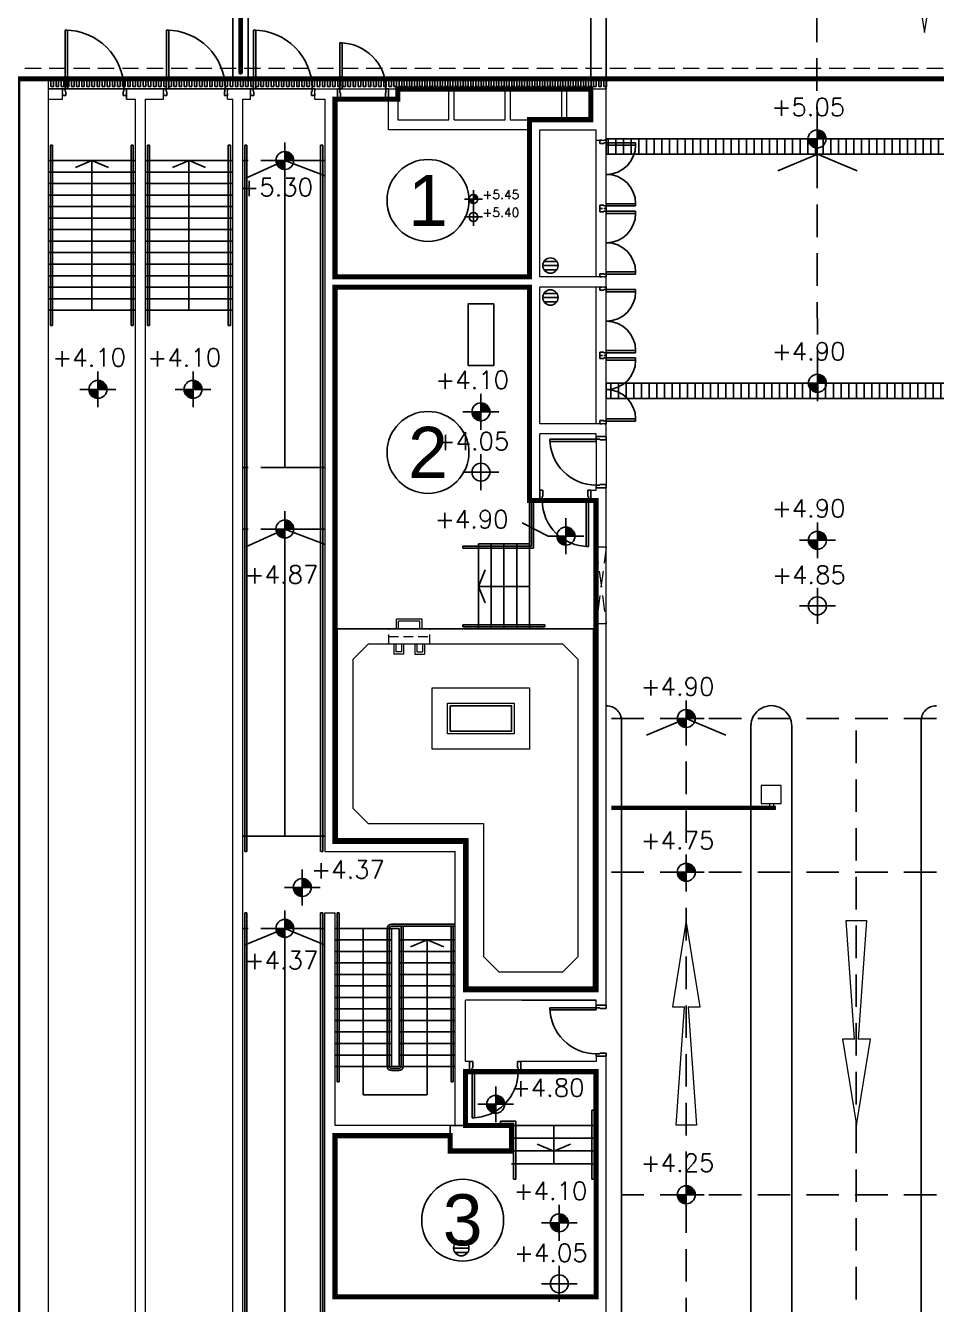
# Model space of a CAD drawing. Header units: millimetres. Extents: x 0 to 570263, y 0 to 232306.
# Drawn here: x 158318 to 176114, y 187851 to 212838 of the extents above; entities that cross this region are included whole.
import ezdxf

# ---------------------------------------------------------------- set-up
doc = ezdxf.new("R2010")
doc.units = ezdxf.units.MM
doc.header["$LTSCALE"] = 100
for name, pattern in [('CENTER', [2, 1.25, -0.25, 0.25, -0.25]), ('Hidden', [9.525, 6.35, -3.175]), ('HIDDEN2', [4.7625, 3.175, -1.5875])]:
    doc.linetypes.add(name, pattern=pattern)
for name, color, linetype, lineweight in [('000-LAYOUT PROPOSAL W8', 1, 'Continuous', 35), ('A-WALL', 7, 'Continuous', 9), ('A829_ROAD', 1, 'Continuous', 0), ('I-FURN-PNLS', 2, 'Continuous', 9)]:
    doc.layers.add(name, color=color, linetype=linetype, lineweight=lineweight)
for name, color, linetype in [('A-COLS', 3, 'Continuous'), ('DLN08250', 5, 'Continuous'), ('DLN08254', 3, 'Continuous'), ('DLN240__', 1, 'Continuous'), ('DLN270__', 3, 'Continuous'), ('DLN410__', 6, 'Continuous'), ('DLN810__', 1, 'Continuous'), ('DLN980__', 1, 'Continuous'), ('FITDOOR', 7, 'Continuous'), ('LAYOUT', 1, 'Continuous'), ('LEVEL', 1, 'Continuous')]:
    doc.layers.add(name, color=color, linetype=linetype)
doc.styles.add('romans', font='romans.shx')
doc.styles.get("Standard").update_dxf_attribs({"font": 'swiss.ttf'})

# ---------------------------------------------------------------- blocks, each defined once
blk = doc.blocks.new('*X45')
at = {"color": 0}
for p, q in [((45956, 42700), (46156, 42700)), ((45956, 42694), (46156, 42694)), ((45957, 42688), (46156, 42688)), ((45957, 42681), (46156, 42681)), ((45958, 42675), (46156, 42675)), ((45959, 42669), (46156, 42669)), ((45960, 42662), (46156, 42662)), ((45962, 42656), (46156, 42656)), ((45964, 42650), (46156, 42650)), ((45965, 42644), (46156, 42644)), ((45968, 42638), (46156, 42638)), ((45970, 42631), (46156, 42631)), ((45973, 42625), (46156, 42625)), ((45975, 42619), (46156, 42619)), ((45978, 42612), (46156, 42612)), ((45982, 42606), (46156, 42606)), ((45986, 42600), (46156, 42600)), ((45990, 42594), (46156, 42594)), ((45994, 42588), (46156, 42588)), ((45999, 42581), (46156, 42581)), ((46004, 42575), (46156, 42575)), ((46009, 42569), (46156, 42569)), ((46015, 42562), (46156, 42562)), ((46022, 42556), (46156, 42556)), ((46029, 42550), (46156, 42550)), ((46037, 42544), (46156, 42544)), ((46047, 42538), (46156, 42538)), ((46057, 42531), (46156, 42531)), ((46069, 42525), (46156, 42525)), ((46083, 42519), (46156, 42519)), ((46102, 42512), (46156, 42512)), ((46133, 42506), (46156, 42506))]:
    blk.add_line(p, q, dxfattribs=at)
blk = doc.blocks.new('*X44')
at = {"color": 0}
for p, q in [((46156, 42900), (46200, 42900)), ((46156, 42894), (46222, 42894)), ((46156, 42888), (46238, 42888)), ((46156, 42881), (46250, 42881)), ((46156, 42875), (46261, 42875)), ((46156, 42869), (46271, 42869)), ((46156, 42862), (46279, 42862)), ((46156, 42856), (46287, 42856)), ((46156, 42850), (46294, 42850)), ((46156, 42844), (46300, 42844)), ((46156, 42838), (46306, 42838)), ((46156, 42831), (46311, 42831)), ((46156, 42825), (46316, 42825)), ((46156, 42819), (46320, 42819)), ((46156, 42812), (46324, 42812)), ((46156, 42806), (46328, 42806)), ((46156, 42800), (46332, 42800)), ((46156, 42794), (46335, 42794)), ((46156, 42788), (46338, 42788)), ((46156, 42781), (46341, 42781)), ((46156, 42775), (46343, 42775)), ((46156, 42769), (46345, 42769)), ((46156, 42762), (46347, 42762)), ((46156, 42756), (46349, 42756)), ((46156, 42750), (46351, 42750)), ((46156, 42744), (46352, 42744)), ((46156, 42738), (46353, 42738)), ((46156, 42731), (46354, 42731)), ((46156, 42725), (46355, 42725)), ((46156, 42719), (46355, 42719)), ((46156, 42712), (46356, 42712)), ((46156, 42706), (46356, 42706))]:
    blk.add_line(p, q, dxfattribs=at)
blk = doc.blocks.new('ELFIN')
at = {"layer": 'LEVEL'}
for p, q in [((0, 0.5), (0, 0)), ((0, 0), (-0.5, 0)), ((0, 0), (0, -0.5)), ((0.5, 0), (0, 0))]:
    blk.add_line(p, q, dxfattribs=at)
for start, end in [(90, 180), (180, 270), (0, 90), (270, 0)]:
    blk.add_arc((0, 0), 0.25, start, end, dxfattribs=at)
at = {"layer": 'LEVEL', "xscale": 0.00125, "yscale": 0.00125, "zscale": 0.00125}
for name in ['*X44', '*X45']:
    blk.add_blockref(name, (-57.695, -53.381), dxfattribs=at)
at = {"layer": 'LEVEL', "style": 'romans'}
blk.add_attdef('ELFIN', (0.254, 0.347), '', height=0.5, dxfattribs=at)
blk = doc.blocks.new('ELEX')
at = {"layer": 'LEVEL'}
for p, q in [((0, 0.5), (0, -0.5)), ((0.5, 0), (-0.5, 0))]:
    blk.add_line(p, q, dxfattribs=at)
blk.add_circle((0, 0), 0.25, dxfattribs=at)
at = {"layer": 'LEVEL', "style": 'romans'}
blk.add_attdef('ELEX', (0.257, 0.354), '', height=0.5, dxfattribs=at)
blk = doc.blocks.new('A$C4FED4B1D')
at = {"layer": 'A-WALL'}
h = blk.add_hatch(dxfattribs=at)
h.set_pattern_fill('EARTH', color=0, scale=150, angle=3.6498)
h.set_pattern_definition([(45, (-1165443161, -63663298.1), (-8e-10, 1347.03841816), [952.5, -952.5]), (45, (-1165443413.6, -63663045.6), (-8e-10, 1347.03841816), [952.5, -952.5]), (45, (-1165443666.1, -63662793), (-8e-10, 1347.03841816), [952.5, -952.5]), (135, (-1165443666.1, -63662624.6), (-1347.03841816, -8e-10), [952.5, -952.5]), (135, (-1165443413.6, -63662372.1), (-1347.03841816, -8e-10), [952.5, -952.5]), (135, (-1165443161, -63662119.5), (-1347.03841816, -8e-10), [952.5, -952.5])])
edge = h.paths.add_edge_path()
edge.add_line((28050, -4400), (28050, 100))
edge.add_line((28050, 100), (12072, 100))
edge.add_arc((-16454671, -58500900), 60774342, 74.26360899, 74.27925886, ccw=False)
at = {"layer": 'DLN810__'}
h = blk.add_hatch(dxfattribs=at)
h.set_pattern_fill('_USER', color=0, scale=150, angle=48.6498, pattern_type=0)
h.set_pattern_definition([(90, (-17797.95, -0.4), (-150, 1e-14), [])])
h.paths.add_polyline_path([(50650, -776), (39550, -776), (39550, -476), (50650, -476)])
h = blk.add_hatch(dxfattribs=at)
h.set_pattern_fill('_USER', color=0, scale=150, angle=48.6498, pattern_type=0)
h.set_pattern_definition([(90, (50950, -5550.4), (-150, 1e-14), [])])
h.paths.add_polyline_path([(50650, -5550), (39550, -5550), (39550, -5250), (50650, -5250)])
at = {"color": 0}
for p, q in [((34250, -3370), (38050, -3370)), ((38411, -8236), (37904, -7977)), ((34300, -10050), (39300, -10050))]:
    blk.add_line(p, q, dxfattribs=at)
at = {"layer": '000-LAYOUT PROPOSAL W8', "color": 0}
for p, q in [((32382, 3170), (32382, 800)), ((32422, 3130), (32422, 800)), ((32422, 800), (32382, 800))]:
    blk.add_line(p, q, dxfattribs=at)
at = {"layer": 'A-COLS', "color": 0, "lineweight": 18}
for p, q in [((28650, 700), (-850, 700)), ((28650, -74250), (28650, 700))]:
    blk.add_line(p, q, dxfattribs=at)
at = {"layer": 'A-COLS', "color": 0}
for points in [[(36850, -4900), (36850, -3700), (37350, -3700), (37350, -4900)], [(36500, -11550), (37700, -11550), (37700, -12050), (36500, -12050)], [(36500, -19750), (37700, -19750), (37700, -20250), (36500, -20250)]]:
    blk.add_lwpolyline(points, close=True, dxfattribs=at)
at = {"layer": 'A-WALL', "color": 0, "lineweight": 18}
for p, q in [((28925, 300, 0), (28925, 500, 0)), ((28925, 300, 0), (28925, 500, 0)), ((30175, 300, 0), (30175, 500, 0)), ((30900, 300, 0), (30900, 500, 0)), ((30900, 300, 0), (30900, 500, 0)), ((32150, 300, 0), (32150, 500, 0)), ((32600, 300, 0), (32600, 500, 0)), ((33854, 300, 0), (33854, 500, 0)), ((39550, -3370), (39550, -3170)), ((39550, -6040), (38250, -6040)), ((39350, -6240), (38250, -6240)), ((39550, -6290), (39550, -6040)), ((35950, -9860), (35450, -9860)), ((35910, -9900), (35490, -9900)), ((35590, -10540), (35400, -10540)), ((35550, -10500), (35440, -10500)), ((35810, -10540), (36000, -10540)), ((35850, -10500), (35960, -10500))]:
    blk.add_line(p, q, dxfattribs=at)
at = {"layer": 'A-WALL', "color": 0}
for p, q in [((30175, 500, 0), (30175, 300, 0)), ((33854, 500), (34295, 500)), ((34345, 500), (35245, 500)), ((35295, -300), (35295, 500)), ((35295, 500), (35475, 500)), ((35475, 500), (35475, -100)), ((36475, -100), (36475, 500)), ((36475, -100), (36475, 500)), ((36575, -100), (36575, 500)), ((37575, -100), (37575, 500)), ((37575, -100), (37575, 500)), ((38675, 500), (38675, -100)), ((38775, 500), (38775, -100)), ((39250, -100), (39250, 500)), ((39550, -500), (39550, 500)), ((28650, 300), (28925, 300)), ((30175, 300), (30350, 300)), ((30350, -62300), (30350, 300)), ((30550, -50950), (30550, 300)), ((30550, 300), (30900, 300)), ((32150, 300), (32250, 300)), ((32250, -49725), (32250, 300)), ((32450, -26200), (32450, 300)), ((32450, 300), (32600, 300)), ((33854, 300), (34050, 300)), ((34050, 300), (34050, -14398)), ((34250, 300), (34295, 300)), ((34250, 300), (34250, -3170)), ((35233, 300), (34358, 300)), ((35475, -100), (36475, -100)), ((38050, -300), (35295, -300)), ((38050, -3170), (38050, -300)), ((38250, -300), (39350, -300)), ((38250, -3170), (38250, -300)), ((39350, -500), (39350, -300)), ((39350, -3170), (39350, -500)), ((39350, -500, 0), (39550, -500, 0)), ((39550, -3170), (39550, -500)), ((38050, -3170), (34250, -3170)), ((39550, -3170), (38250, -3170)), ((34250, -14200), (34250, -3370)), ((38050, -7540), (38050, -3370)), ((39550, -3370), (38250, -3370)), ((38250, -6040), (38250, -3370)), ((39350, -6040), (39350, -3370)), ((39550, -6040), (39550, -3370)), ((38250, -7540), (38250, -6240)), ((39350, -6290), (39350, -6240)), ((39350, -6290), (39350, -7290)), ((39550, -6290), (39550, -7290)), ((39350, -7340), (39350, -7240)), ((39550, -17400), (39550, -7240)), ((39249, -7340), (39350, -7340)), ((38050, -7540), (38250, -7540)), ((39250, -7540), (39350, -7540)), ((39350, -17100), (39350, -7540)), ((39550, -8450), (39350, -8450)), ((35450, -10050), (35450, -9860)), ((35490, -10050), (35490, -9900)), ((35910, -10050), (35910, -9900)), ((35950, -10050), (35950, -9860)), ((39550, -9950), (39350, -9950)), ((34300, -14149), (34300, -10050)), ((39300, -17050), (39300, -10050)), ((35400, -10350), (35400, -10540)), ((35440, -10350), (35440, -10500)), ((35550, -10350), (35550, -10500)), ((35590, -10350), (35590, -10540)), ((35810, -10350), (35810, -10540)), ((35850, -10350), (35850, -10500)), ((35960, -10350), (35960, -10500)), ((36000, -10350), (36000, -10540)), ((34250, -14200), (36800, -14200)), ((36849, -14149), (34300, -14149)), ((36800, -17100), (36800, -14200)), ((36848, -17050), (36849, -14149)), ((34050, -14398), (34050, -14398)), ((34050, -14398), (36600, -14398)), ((36600, -19750), (36600, -14398)), ((34050, -25800), (34050, -15600)), ((34050, -15600), (34250, -15600)), ((34250, -19750), (34250, -15600)), ((36800, -17050), (36800, -17050)), ((39350, -17100), (36800, -17100)), ((39300, -17050), (36848, -17050)), ((39350, -17300), (36800, -17300)), ((36800, -18500), (36800, -17300)), ((37900, -17300), (39350, -17300)), ((39350, -17400), (39350, -17300)), ((39350, -18350), (39350, -18500)), ((39550, -24100), (39550, -18400)), ((36878, -18500), (36800, -18500)), ((36878, -18700), (36800, -18700)), ((36800, -19750), (36800, -18700)), ((39350, -18500), (37878, -18500)), ((39350, -18700), (37878, -18700)), ((39350, -18700), (39350, -23100)), ((36500, -19750), (34250, -19750)), ((36500, -19950), (34250, -19950)), ((34250, -23100), (34250, -19950)), ((39350, -23100), (34250, -23100))]:
    blk.add_line(p, q, dxfattribs=at)
at = {"layer": 'A-WALL', "color": 0, "lineweight": 25}
for p, q in [((34295, 500), (34295, 300)), ((35295, 500), (35295, 300)), ((39350, -6290, 0), (39550, -6290, 0)), ((38250, -7540, 0), (38250, -7340, 0)), ((39250, -7540, 0), (39250, -7340, 0)), ((39350, -7290, 0), (39550, -7290, 0)), ((39350, -17400, 0), (39550, -17400, 0)), ((39350, -18400, 0), (39550, -18400, 0)), ((36878, -18700, 0), (36878, -18500, 0)), ((37878, -18700, 0), (37878, -18500, 0))]:
    blk.add_line(p, q, dxfattribs=at)
at = {"layer": 'A-WALL', "color": 0, "linetype": 'HIDDEN2'}
for p, q in [((39550, -8450), (39350, -9950)), ((39350, -8450), (39550, -9950))]:
    blk.add_line(p, q, dxfattribs=at)
at = {"layer": 'A-WALL', "color": 0, "linetype": 'Hidden', "lineweight": 18, "ltscale": 0.3}
for p, q in [((35300, -10350), (35300, -10050)), ((35300, -10200), (36100, -10200)), ((36100, -10350), (36100, -10050))]:
    blk.add_line(p, q, dxfattribs=at)
at = {"layer": 'A-WALL', "color": 0}
for points in [[(28650, 500), (28925, 500)], [(30175, 500), (30900, 500)], [(32150, 500), (32600, 500)], [(36475, 500), (36575, 500)], [(37575, 500), (37675, 500)], [(37675, 500), (37675, -100), (38675, -100)], [(38675, 500), (38775, 500)], [(39250, 500), (39550, 500)], [(36575, -100), (37575, -100)], [(38775, -100), (39250, -100)]]:
    blk.add_lwpolyline(points, dxfattribs=at)
at = {"layer": 'A-WALL', "color": 0, "elevation": 0}
blk.add_lwpolyline([(38700, -10350), (34900, -10350), (34600, -10650), (34600, -13550), (34900, -13850), (37150, -13850), (37150, -16450), (37450, -16750), (38700, -16750), (39000, -16450), (39000, -10650)], close=True, dxfattribs=at)
at = {"layer": 'A-WALL', "color": 0}
for points in [[(36150, -11200), (38050, -11200), (38050, -12400), (36150, -12400)], [(36450, -11500), (37750, -11500), (37750, -12100), (36450, -12100)]]:
    blk.add_lwpolyline(points, close=True, dxfattribs=at)
at = {"layer": 'A829_ROAD', "color": 0}
for p, q in [((45494, 3292, 0), (45765, 1606, 0)), ((45765, 1606, 0), (46036, 3292, 0)), ((41112, -15748), (40841, -17435)), ((41384, -17435), (41112, -15748)), ((44239, -15748), (44636, -15748)), ((44401, -18062), (44239, -15748)), ((44636, -15748), (44474, -18062)), ((40841, -17435), (41076, -17435)), ((40914, -19748), (41076, -17435)), ((41149, -17435), (41311, -19748)), ((41149, -17435), (41384, -17435)), ((44166, -18062), (44437, -19748)), ((44401, -18062), (44166, -18062)), ((44437, -19748), (44709, -18062)), ((44709, -18062), (44474, -18062)), ((41311, -19748), (40914, -19748))]:
    blk.add_line(p, q, dxfattribs=at)
at = {"layer": 'DLN240__', "color": 0}
for p, q in [((32252, 700), (32252, 3300)), ((32552, 700), (32552, 3000)), ((28690, -4123), (28690, -598)), ((28730, -598), (28690, -598)), ((28730, -4123), (28730, -598)), ((30268, -4123), (30268, -598)), ((30308, -598), (30268, -598)), ((30308, -4123), (30308, -598)), ((30588, -4123), (30588, -598)), ((30628, -598), (30588, -598)), ((30628, -4123), (30628, -598)), ((32165, -4123), (32165, -598)), ((32205, -598), (32165, -598)), ((32205, -4123), (32205, -598)), ((32485, -14400), (32485, -600)), ((32525, -14400), (32525, -600)), ((33969, -14400), (33969, -600)), ((34009, -14400), (34009, -600)), ((30348, -898), (28650, -898)), ((29499, -3823), (29499, -898)), ((32245, -898), (30548, -898)), ((31396, -3824), (31396, -899)), ((30348, -1123), (28650, -1123)), ((32245, -1123), (30548, -1123)), ((30348, -1348), (28650, -1348)), ((32245, -1348), (30548, -1348)), ((30348, -1573), (28650, -1573)), ((32245, -1573), (30548, -1573)), ((30348, -1798), (28650, -1798)), ((32245, -1798), (30548, -1798)), ((30348, -2023), (28650, -2023)), ((30348, -2248), (28650, -2248)), ((32245, -2023), (30548, -2023)), ((32245, -2248), (30548, -2248)), ((30348, -2473), (28650, -2473)), ((32245, -2473), (30548, -2473)), ((30348, -2698), (28650, -2698)), ((32245, -2698), (30548, -2698)), ((30348, -2923), (28650, -2923)), ((32245, -2923), (30548, -2923)), ((30348, -3148), (28650, -3148)), ((32245, -3148), (30548, -3148)), ((30348, -3373), (28650, -3373)), ((32245, -3373), (30548, -3373)), ((30348, -3598), (28650, -3598)), ((32245, -3598), (30548, -3598)), ((30348, -3823), (28650, -3823)), ((32245, -3823), (30548, -3823)), ((28730, -4123), (28690, -4123)), ((30308, -4123), (30268, -4123)), ((30628, -4123), (30588, -4123)), ((32205, -4123), (32165, -4123)), ((38050, -7540), (38050, -10050)), ((38090, -7540), (38090, -8430)), ((38130, -7540), (38130, -8470)), ((36750, -8430), (38090, -8430)), ((36750, -8430), (36750, -8470)), ((36750, -8470), (38130, -8470)), ((37050, -8390), (38050, -8390)), ((37050, -8390), (37050, -10050)), ((37300, -8390), (37300, -10050)), ((37550, -8390), (37550, -10050)), ((37800, -8390), (37800, -10050)), ((37050, -9220), (38050, -9220)), ((36750, -9970), (36750, -10010)), ((36750, -9970), (38350, -9970)), ((38350, -9970), (38350, -10010)), ((36750, -10010), (38350, -10010)), ((32525, -14398), (32485, -14398)), ((34010, -14398), (33970, -14398)), ((32485, -24700), (32485, -15600)), ((32525, -24700), (32525, -15600)), ((33969, -24700), (33969, -15600)), ((34009, -24700), (34009, -15600)), ((34290, -18900), (34290, -15600)), ((34290, -15600), (34330, -15600)), ((34330, -18900), (34330, -15600)), ((34250, -15900), (35350, -15900)), ((34800, -19150), (34800, -15900)), ((35270, -18600), (35270, -15900)), ((35310, -18600), (35310, -15900)), ((35350, -15820), (36600, -15820)), ((35350, -15860), (36600, -15860)), ((35350, -18600), (35350, -15900)), ((35350, -15900), (35500, -15900)), ((35500, -18600), (35500, -15900)), ((35540, -18600), (35540, -15860)), ((35580, -18600), (35580, -15860)), ((36520, -18900), (36520, -15860)), ((36560, -18900), (36560, -15860)), ((34250, -16125), (35350, -16125)), ((35500, -16125), (36600, -16125)), ((36050, -19150), (36050, -16125)), ((34250, -16350), (35350, -16350)), ((35500, -16350), (36600, -16350)), ((34250, -16575), (35350, -16575)), ((35500, -16575), (36600, -16575)), ((34250, -16800), (35350, -16800)), ((35500, -16800), (36600, -16800)), ((34250, -17025), (35350, -17025)), ((35500, -17025), (36600, -17025)), ((34250, -17250), (35350, -17250)), ((34250, -17475), (35350, -17475)), ((35500, -17250), (36600, -17250)), ((35500, -17475), (36600, -17475)), ((34250, -17700), (35350, -17700)), ((35500, -17700), (36600, -17700)), ((34250, -17925), (35350, -17925)), ((35134, -17925, 0), (35350, -17925, 0)), ((35500, -17925), (36600, -17925)), ((34250, -18150), (35350, -18150)), ((34908, -18150, 0), (35350, -18150, 0)), ((35500, -18150), (36600, -18150)), ((34250, -18375, 0), (35350, -18375, 0)), ((34250, -18375), (35350, -18375)), ((35500, -18375), (36600, -18375)), ((34250, -18600), (35350, -18600)), ((35350, -18600), (35500, -18600)), ((35350, -18640), (35500, -18640)), ((35350, -18680), (35500, -18680)), ((35500, -18600), (36600, -18600)), ((34290, -18900), (34330, -18900)), ((36520, -18900), (36560, -18900)), ((34800, -19150), (36050, -19150)), ((39270, -19450), (39270, -20800)), ((39270, -19450), (39310, -19450)), ((39310, -19450), (39310, -20800)), ((37480, -19670), (37480, -19710)), ((37700, -19750), (39350, -19750)), ((38525, -19750), (38525, -20500)), ((37700, -20000), (39350, -20000)), ((37700, -20250), (39350, -20250)), ((37700, -20500), (39350, -20500)), ((37780, -20800), (37740, -20800)), ((39270, -20800), (39310, -20800))]:
    blk.add_line(p, q, dxfattribs=at)
at = {"layer": 'DLN240__', "color": 0, "elevation": 0}
for points in [[(29822, -1033), (29499, -898), (29176, -1033)], [(31720, -1033), (31398, -899), (31075, -1033)], [(34059, -1199), (33270, -898), (32505, -1243)], [(42900, -1099), (43674, -776), (44450, -1099)], [(34059, -8399), (33270, -8098), (32505, -8443)], [(37184, -8898), (37050, -9220), (37184, -9543)], [(34045, -16223), (33270, -15900), (32495, -16223)], [(38202, -20116), (38525, -20251), (38848, -20116)]]:
    blk.add_lwpolyline(points, dxfattribs=at)
at = {"layer": 'DLN240__', "color": 0}
for points in [[(40337, -12123), (41112, -11800), (41887, -12123)], [(35727, -16259), (36050, -16125), (36373, -16259)], [(37480, -19670), (37780, -19670), (37780, -20800)], [(37480, -19710), (37740, -19710), (37740, -20800)]]:
    blk.add_lwpolyline(points, dxfattribs=at)
for centre, radius, start, end in [((35350, -15900), 80, 90, 180), ((35350, -15900), 40, 90, 180), ((35350, -18600), 80, 180, 270), ((35350, -18600), 40, 180, 270), ((35500, -18600), 40, 270, 0), ((35500, -18600), 80, 270, 0)]:
    blk.add_arc(centre, radius, start, end, dxfattribs=at)
at = {"layer": 'DLN270__', "color": 0, "linetype": 'HIDDEN2', "lineweight": 18}
blk.add_line((63750, 900), (-850, 900), dxfattribs=at)
at = {"layer": 'DLN410__', "color": 0}
for points in [[(28700, 700), (28750, 700), (28750, 550), (28700, 550)], [(28800, 700), (28850, 700), (28850, 550), (28800, 550)], [(28900, 700), (28950, 700), (28950, 550), (28900, 550)], [(29000, 700), (29050, 700), (29050, 550), (29000, 550)], [(29100, 700), (29150, 700), (29150, 550), (29100, 550)], [(29200, 700), (29250, 700), (29250, 550), (29200, 550)], [(29300, 700), (29350, 700), (29350, 550), (29300, 550)], [(29400, 700), (29450, 700), (29450, 550), (29400, 550)], [(29500, 700), (29550, 700), (29550, 550), (29500, 550)], [(29600, 700), (29650, 700), (29650, 550), (29600, 550)], [(29700, 700), (29750, 700), (29750, 550), (29700, 550)], [(29800, 700), (29850, 700), (29850, 550), (29800, 550)], [(29900, 700), (29950, 700), (29950, 550), (29900, 550)], [(30000, 700), (30050, 700), (30050, 550), (30000, 550)], [(30100, 700), (30150, 700), (30150, 550), (30100, 550)], [(30200, 700), (30250, 700), (30250, 550), (30200, 550)], [(30300, 700), (30350, 700), (30350, 550), (30300, 550)], [(30400, 700), (30450, 700), (30450, 550), (30400, 550)]]:
    blk.add_lwpolyline(points, close=True, dxfattribs=at)
at = {"layer": 'DLN410__', "color": 0, "elevation": 0}
for points in [[(30502, 700), (30552, 700), (30552, 550), (30502, 550)], [(30602, 700), (30652, 700), (30652, 550), (30602, 550)], [(30702, 700), (30752, 700), (30752, 550), (30702, 550)], [(30802, 700), (30852, 700), (30852, 550), (30802, 550)], [(30902, 700), (30952, 700), (30952, 550), (30902, 550)], [(31002, 700), (31052, 700), (31052, 550), (31002, 550)], [(31102, 700), (31152, 700), (31152, 550), (31102, 550)], [(31202, 700), (31252, 700), (31252, 550), (31202, 550)], [(31302, 700), (31352, 700), (31352, 550), (31302, 550)], [(31402, 700), (31452, 700), (31452, 550), (31402, 550)], [(31502, 700), (31552, 700), (31552, 550), (31502, 550)], [(31602, 700), (31652, 700), (31652, 550), (31602, 550)], [(31702, 700), (31752, 700), (31752, 550), (31702, 550)], [(31802, 700), (31852, 700), (31852, 550), (31802, 550)], [(31902, 700), (31952, 700), (31952, 550), (31902, 550)], [(32002, 700), (32052, 700), (32052, 550), (32002, 550)], [(32102, 700), (32152, 700), (32152, 550), (32102, 550)], [(32202, 700), (32252, 700), (32252, 550), (32202, 550)], [(32302, 700), (32352, 700), (32352, 550), (32302, 550)], [(32402, 700), (32452, 700), (32452, 550), (32402, 550)], [(32502, 700), (32552, 700), (32552, 550), (32502, 550)], [(32602, 700), (32652, 700), (32652, 550), (32602, 550)], [(32702, 700), (32752, 700), (32752, 550), (32702, 550)], [(32802, 700), (32852, 700), (32852, 550), (32802, 550)], [(32902, 700), (32952, 700), (32952, 550), (32902, 550)], [(33002, 700), (33052, 700), (33052, 550), (33002, 550)], [(33102, 700), (33152, 700), (33152, 550), (33102, 550)], [(33202, 700), (33252, 700), (33252, 550), (33202, 550)], [(33302, 700), (33352, 700), (33352, 550), (33302, 550)], [(33402, 700), (33452, 700), (33452, 550), (33402, 550)], [(33502, 700), (33552, 700), (33552, 550), (33502, 550)], [(33602, 700), (33652, 700), (33652, 550), (33602, 550)], [(33702, 700), (33752, 700), (33752, 550), (33702, 550)], [(33802, 700), (33852, 700), (33852, 550), (33802, 550)], [(33902, 700), (33952, 700), (33952, 550), (33902, 550)], [(34002, 700), (34052, 700), (34052, 550), (34002, 550)], [(34102, 700), (34152, 700), (34152, 550), (34102, 550)], [(34202, 700), (34252, 700), (34252, 550), (34202, 550)], [(34302, 700), (34352, 700), (34352, 550), (34302, 550)], [(34402, 700), (34452, 700), (34452, 550), (34402, 550)], [(34502, 700), (34552, 700), (34552, 550), (34502, 550)], [(34602, 700), (34652, 700), (34652, 550), (34602, 550)], [(34702, 700), (34752, 700), (34752, 550), (34702, 550)], [(34802, 700), (34852, 700), (34852, 550), (34802, 550)], [(34902, 700), (34952, 700), (34952, 550), (34902, 550)], [(35002, 700), (35052, 700), (35052, 550), (35002, 550)], [(35102, 700), (35152, 700), (35152, 550), (35102, 550)], [(35202, 700), (35252, 700), (35252, 550), (35202, 550)], [(35302, 700), (35352, 700), (35352, 550), (35302, 550)], [(35402, 700), (35452, 700), (35452, 550), (35402, 550)], [(35502, 700), (35552, 700), (35552, 550), (35502, 550)], [(35602, 700), (35652, 700), (35652, 550), (35602, 550)], [(35702, 700), (35752, 700), (35752, 550), (35702, 550)], [(35802, 700), (35852, 700), (35852, 550), (35802, 550)], [(35902, 700), (35952, 700), (35952, 550), (35902, 550)], [(36002, 700), (36052, 700), (36052, 550), (36002, 550)], [(36102, 700), (36152, 700), (36152, 550), (36102, 550)], [(36202, 700), (36252, 700), (36252, 550), (36202, 550)], [(36302, 700), (36352, 700), (36352, 550), (36302, 550)], [(36402, 700), (36452, 700), (36452, 550), (36402, 550)], [(36502, 700), (36552, 700), (36552, 550), (36502, 550)], [(36602, 700), (36652, 700), (36652, 550), (36602, 550)], [(36702, 700), (36752, 700), (36752, 550), (36702, 550)], [(36802, 700), (36852, 700), (36852, 550), (36802, 550)], [(36902, 700), (36952, 700), (36952, 550), (36902, 550)], [(37002, 700), (37052, 700), (37052, 550), (37002, 550)], [(37102, 700), (37152, 700), (37152, 550), (37102, 550)], [(37202, 700), (37252, 700), (37252, 550), (37202, 550)], [(37302, 700), (37352, 700), (37352, 550), (37302, 550)], [(37402, 700), (37452, 700), (37452, 550), (37402, 550)], [(37502, 700), (37552, 700), (37552, 550), (37502, 550)], [(37602, 700), (37652, 700), (37652, 550), (37602, 550)], [(37702, 700), (37752, 700), (37752, 550), (37702, 550)], [(37802, 700), (37852, 700), (37852, 550), (37802, 550)], [(37902, 700), (37952, 700), (37952, 550), (37902, 550)], [(38002, 700), (38052, 700), (38052, 550), (38002, 550)], [(38102, 700), (38152, 700), (38152, 550), (38102, 550)], [(38202, 700), (38252, 700), (38252, 550), (38202, 550)], [(38302, 700), (38352, 700), (38352, 550), (38302, 550)], [(38402, 700), (38452, 700), (38452, 550), (38402, 550)], [(38502, 700), (38552, 700), (38552, 550), (38502, 550)], [(38602, 700), (38652, 700), (38652, 550), (38602, 550)], [(38702, 700), (38752, 700), (38752, 550), (38702, 550)], [(38802, 700), (38852, 700), (38852, 550), (38802, 550)], [(38902, 700), (38952, 700), (38952, 550), (38902, 550)], [(39002, 700), (39052, 700), (39052, 550), (39002, 550)], [(39102, 700), (39152, 700), (39152, 550), (39102, 550)], [(39202, 700), (39252, 700), (39252, 550), (39202, 550)], [(39302, 700), (39352, 700), (39352, 550), (39302, 550)], [(39402, 700), (39452, 700), (39452, 550), (39402, 550)], [(39502, 700), (39552, 700), (39552, 550), (39502, 550)]]:
    blk.add_lwpolyline(points, close=True, dxfattribs=at)
at = {"layer": 'DLN810__', "color": 0, "linetype": 'Hidden'}
for p, q in [((43675, -5250), (43653, 9226)), ((50650, -476), (39550, -476)), ((50650, -5250), (39550, -5250)), ((46000, -11800), (39550, -11800)), ((41113, -23755), (41113, -11800)), ((44429, -24102), (44429, -11800)), ((46000, -14805), (39550, -14805)), ((46000, -21105), (39850, -21105))]:
    blk.add_line(p, q, dxfattribs=at)
at = {"layer": 'DLN810__', "color": 0}
for p, q in [((39550, 500), (39550, 700)), ((28650, 500), (28651, 500)), ((38608, -2950, 0), (38308, -2950, 0)), ((38586, -2873, 0), (38331, -2873, 0)), ((38580, -3037, 0), (38335, -3037, 0)), ((38586, -3497, 0), (38331, -3497, 0)), ((38608, -3574, 0), (38308, -3574, 0)), ((38580, -3661, 0), (38335, -3661, 0)), ((39850, -27850), (39850, -11850)), ((42375, -11910), (42375, -27734)), ((43175, -11949), (43175, -27734)), ((45700, -28150), (45700, -11850)), ((42375, -24861), (42375, -12300)), ((36867, -22149), (36567, -22149)), ((36846, -22072), (36591, -22072)), ((36839, -22236), (36595, -22236))]:
    blk.add_line(p, q, dxfattribs=at)
at = {"layer": 'DLN810__', "color": 0, "linetype": 'CENTER', "ltscale": 10}
for p, q in [((32525, -598), (32485, -598)), ((34009, -598), (33969, -598)), ((34050, -898), (32445, -898)), ((34050, -6898), (32445, -6898)), ((34050, -8098), (32445, -8098)), ((32525, -15600), (32485, -15600)), ((34009, -15600), (33969, -15600)), ((34050, -15900), (32445, -15900))]:
    blk.add_line(p, q, dxfattribs=at)
at = {"layer": 'DLN810__', "color": 0, "ltscale": 10}
for p, q in [((33270, -6898), (33270, -893)), ((33270, -14098), (33270, -8100)), ((34050, -14098), (32445, -14098)), ((33270, -24400), (33270, -15900))]:
    blk.add_line(p, q, dxfattribs=at)
at = {"layer": 'DLN810__', "color": 0}
for points in [[(28650, 700), (39550, 700)], [(28650, 500), (33854, 500)]]:
    blk.add_lwpolyline(points, dxfattribs=at)
at = {"layer": 'DLN810__', "color": 0, "linetype": 'Hidden'}
blk.add_lwpolyline([(39550, 700), (47800, 700)], dxfattribs=at)
at = {"layer": 'DLN810__', "color": 0}
for points in [[(50650, -776), (39550, -776), (39550, -476), (50650, -476)], [(50650, -5550), (39550, -5550), (39550, -5250), (50650, -5250)]]:
    blk.add_lwpolyline(points, close=True, dxfattribs=at)
for centre in [(38458, -2950, 0), (38458, -3574, 0), (36717, -22149)]:
    blk.add_circle(centre, 150, dxfattribs=at)
for centre, radius, start, end in [((39550, -11850, 0), 300, 359.9969, 90), ((39550, -11850, 0), 300, 359.9969, 90), ((42775, -11949), 400, 359.9975, 180), ((46000, -11850), 300, 90, 180.0031), ((46000, -11850), 300, 90, 180.0031)]:
    blk.add_arc(centre, radius, start, end, dxfattribs=at)
at = {"layer": 'DLN980__', "color": 0}
for p, q in [((39250, 700), (39250, 9457)), ((39550, 700), (39550, 9244))]:
    blk.add_line(p, q, dxfattribs=at)
at = {"layer": 'FITDOOR', "color": 0}
for p, q in [((28975, 1650, 0), (29020, 1650, 0)), ((28975, 1650, 0), (28975, 500, 0)), ((29020, 500, 0), (29020, 1650, 0)), ((30955, 1650, 0), (31000, 1650, 0)), ((30955, 1650, 0), (30955, 500, 0)), ((31000, 500, 0), (31000, 1650, 0)), ((32655, 1650, 0), (32700, 1650, 0)), ((32655, 1650, 0), (32655, 500, 0)), ((32700, 500, 0), (32700, 1650, 0)), ((34345, 1400), (34390, 1400)), ((34345, 1400), (34345, 500)), ((34390, 500), (34390, 1400)), ((28925, 500), (28925, 462)), ((28975, 500), (28925, 500)), ((28975, 500), (28975, 450)), ((28975, 500, 0), (29020, 500, 0)), ((30125, 500), (30175, 500)), ((30125, 500), (30125, 450)), ((30175, 500), (30175, 462)), ((30900, 500), (30900, 462)), ((30950, 500), (30900, 500)), ((30950, 500), (30950, 450)), ((30955, 500, 0), (31000, 500, 0)), ((32100, 500, 0), (32150, 500, 0)), ((32100, 500, 0), (32100, 450, 0)), ((32150, 500, 0), (32150, 462, 0)), ((32600, 500), (32600, 462)), ((32650, 500), (32600, 500)), ((32650, 500), (32650, 450)), ((32655, 500, 0), (32700, 500, 0)), ((33804, 500, 0), (33854, 500, 0)), ((33804, 500, 0), (33804, 450, 0)), ((33854, 500, 0), (33854, 462, 0)), ((34345, 500), (34295, 500)), ((34295, 500), (34295, 462)), ((34345, 500), (34390, 500)), ((34345, 500), (34345, 425)), ((35245, 500), (35295, 500)), ((35245, 500), (35245, 425)), ((35295, 500), (35295, 462)), ((28937, 462), (28925, 462)), ((28937, 412), (28925, 412)), ((28925, 412), (28925, 375)), ((28988, 375), (28925, 375)), ((28988, 450), (28975, 450)), ((28988, 450), (28988, 375)), ((30113, 450), (30113, 375)), ((30113, 450), (30125, 450)), ((30113, 375), (30175, 375)), ((30163, 462), (30175, 462)), ((30163, 412), (30175, 412)), ((30175, 412), (30175, 375)), ((30912, 462), (30900, 462)), ((30912, 412), (30900, 412)), ((30900, 412), (30900, 375)), ((30962, 375), (30900, 375)), ((30962, 450), (30950, 450)), ((30962, 450), (30962, 375)), ((32088, 450, 0), (32088, 375, 0)), ((32088, 450, 0), (32100, 450, 0)), ((32088, 375, 0), (32150, 375, 0)), ((32138, 462, 0), (32150, 462, 0)), ((32138, 412, 0), (32150, 412, 0)), ((32150, 412, 0), (32150, 375, 0)), ((32612, 462), (32600, 462)), ((32612, 412), (32600, 412)), ((32600, 412), (32600, 375)), ((32663, 375), (32600, 375)), ((32663, 450), (32650, 450)), ((32663, 450), (32663, 375)), ((33792, 450, 0), (33792, 375, 0)), ((33792, 450, 0), (33804, 450, 0)), ((33792, 375, 0), (33854, 375, 0)), ((33842, 462, 0), (33854, 462, 0)), ((33842, 412, 0), (33854, 412, 0)), ((33854, 412, 0), (33854, 375, 0)), ((34307, 462), (34295, 462)), ((34307, 337), (34295, 337)), ((34295, 337), (34295, 300)), ((34358, 300), (34295, 300)), ((34358, 425), (34345, 425)), ((34358, 425), (34358, 300)), ((35233, 425), (35233, 300)), ((35233, 425), (35245, 425)), ((35233, 300), (35295, 300)), ((35283, 462), (35295, 462)), ((35283, 337), (35295, 337)), ((35295, 337), (35295, 300)), ((39462, -500, 0), (39425, -500, 0)), ((39425, -563, 0), (39425, -500, 0)), ((39500, -563, 0), (39425, -563, 0)), ((39462, -512, 0), (39462, -500, 0)), ((39550, -550, 0), (39500, -550, 0)), ((39500, -563, 0), (39500, -550, 0)), ((39512, -512, 0), (39512, -500, 0)), ((39550, -500, 0), (39512, -500, 0)), ((39550, -550, 0), (39550, -500, 0)), ((39550, -550), (40123, -550)), ((39550, -595), (39550, -550)), ((40123, -595), (39550, -595)), ((40123, -595), (40123, -550)), ((40123, -1741), (39550, -1741)), ((39550, -1786), (39550, -1741)), ((40123, -1786), (40123, -1741)), ((39425, -1773, 0), (39425, -1836, 0)), ((39500, -1773, 0), (39425, -1773, 0)), ((39462, -1836, 0), (39425, -1836, 0)), ((39425, -1898, 0), (39425, -1836, 0)), ((39462, -1836, 0), (39425, -1836, 0)), ((39500, -1898, 0), (39425, -1898, 0)), ((39462, -1824, 0), (39462, -1836, 0)), ((39462, -1848, 0), (39462, -1836, 0)), ((39500, -1773, 0), (39500, -1786, 0)), ((39550, -1786, 0), (39500, -1786, 0)), ((39550, -1886, 0), (39500, -1886, 0)), ((39500, -1898, 0), (39500, -1886, 0)), ((39512, -1824, 0), (39512, -1836, 0)), ((39512, -1848, 0), (39512, -1836, 0)), ((39550, -1836, 0), (39512, -1836, 0)), ((39550, -1836, 0), (39512, -1836, 0)), ((39550, -1786), (40123, -1786)), ((39550, -1786, 0), (39550, -1836, 0)), ((39550, -1886, 0), (39550, -1836, 0)), ((39550, -1886), (40123, -1886)), ((39550, -1931), (39550, -1886)), ((40123, -1931), (39550, -1931)), ((40123, -1931), (40123, -1886)), ((39425, -3109, 0), (39425, -3171, 0)), ((39500, -3109, 0), (39425, -3109, 0)), ((39462, -3171, 0), (39425, -3171, 0)), ((39462, -3159, 0), (39462, -3171, 0)), ((39500, -3109, 0), (39500, -3121, 0)), ((39550, -3121, 0), (39500, -3121, 0)), ((39512, -3159, 0), (39512, -3171, 0)), ((39550, -3171, 0), (39512, -3171, 0)), ((40123, -3076), (39550, -3076)), ((39550, -3121), (39550, -3076)), ((39550, -3121), (40123, -3121)), ((39550, -3121, 0), (39550, -3171, 0)), ((40123, -3121), (40123, -3076)), ((39462, -3370, 0), (39425, -3370, 0)), ((39425, -3433, 0), (39425, -3370, 0)), ((39500, -3433, 0), (39425, -3433, 0)), ((39462, -3382, 0), (39462, -3370, 0)), ((39550, -3420, 0), (39500, -3420, 0)), ((39500, -3433, 0), (39500, -3420, 0)), ((39512, -3382, 0), (39512, -3370, 0)), ((39550, -3370, 0), (39512, -3370, 0)), ((39550, -3420, 0), (39550, -3370, 0)), ((39550, -3420), (40123, -3420)), ((39550, -3465), (39550, -3420)), ((40123, -3465), (39550, -3465)), ((40123, -3465), (40123, -3420)), ((39425, -4643, 0), (39425, -4706, 0)), ((39500, -4643, 0), (39425, -4643, 0)), ((39462, -4706, 0), (39425, -4706, 0)), ((39425, -4768, 0), (39425, -4706, 0)), ((39462, -4706, 0), (39425, -4706, 0)), ((39462, -4694, 0), (39462, -4706, 0)), ((39462, -4718, 0), (39462, -4706, 0)), ((39500, -4643, 0), (39500, -4656, 0)), ((39550, -4656, 0), (39500, -4656, 0)), ((39512, -4694, 0), (39512, -4706, 0)), ((39512, -4718, 0), (39512, -4706, 0)), ((39550, -4706, 0), (39512, -4706, 0)), ((39550, -4706, 0), (39512, -4706, 0)), ((40123, -4611), (39550, -4611)), ((39550, -4656), (39550, -4611)), ((39550, -4656), (40123, -4656)), ((39550, -4656, 0), (39550, -4706, 0)), ((39550, -4756, 0), (39550, -4706, 0)), ((40123, -4656), (40123, -4611)), ((39500, -4768, 0), (39425, -4768, 0)), ((39550, -4756, 0), (39500, -4756, 0)), ((39500, -4768, 0), (39500, -4756, 0)), ((39550, -4801), (39550, -4756)), ((39550, -4756), (40123, -4756)), ((40123, -4801), (39550, -4801)), ((40123, -4801), (40123, -4756)), ((39425, -5978, 0), (39425, -6040, 0)), ((39500, -5978, 0), (39425, -5978, 0)), ((39500, -5978, 0), (39500, -5990, 0)), ((39550, -5990, 0), (39500, -5990, 0)), ((40123, -5946), (39550, -5946)), ((39550, -5991), (39550, -5946)), ((39550, -5990, 0), (39550, -6040, 0)), ((39550, -5991), (40123, -5991)), ((40123, -5991), (40123, -5946)), ((39462, -6040, 0), (39425, -6040, 0)), ((39462, -6028, 0), (39462, -6040, 0)), ((39512, -6028, 0), (39512, -6040, 0)), ((39550, -6040, 0), (39512, -6040, 0)), ((38450, -6340, 0), (38450, -6385, 0)), ((38450, -6340, 0), (39350, -6340, 0)), ((39350, -6385, 0), (38450, -6385, 0)), ((39350, -6290, 0), (39388, -6290, 0)), ((39350, -6340, 0), (39350, -6290, 0)), ((39350, -6340, 0), (39425, -6340, 0)), ((39350, -6340, 0), (39350, -6385, 0)), ((39388, -6302, 0), (39388, -6290, 0)), ((39425, -6353, 0), (39425, -6340, 0)), ((39425, -6353, 0), (39550, -6353, 0)), ((39513, -6302, 0), (39513, -6290, 0)), ((39513, -6290, 0), (39550, -6290, 0)), ((39550, -6353, 0), (39550, -6290, 0)), ((39350, -7240, 0), (39350, -7290, 0)), ((39350, -7240, 0), (39425, -7240, 0)), ((39425, -7228, 0), (39550, -7228, 0)), ((39425, -7228, 0), (39425, -7240, 0)), ((39550, -7228, 0), (39550, -7290, 0)), ((38250, -7378, 0), (38250, -7340, 0)), ((38312, -7340, 0), (38250, -7340, 0)), ((38262, -7378, 0), (38250, -7378, 0)), ((38300, -7540, 0), (38300, -7465, 0)), ((38312, -7465, 0), (38300, -7465, 0)), ((38312, -7465, 0), (38312, -7340, 0)), ((39187, -7340, 0), (39250, -7340, 0)), ((39187, -7465, 0), (39187, -7340, 0)), ((39187, -7465, 0), (39200, -7465, 0)), ((39200, -7540, 0), (39200, -7465, 0)), ((39238, -7378, 0), (39250, -7378, 0)), ((39250, -7378, 0), (39250, -7340, 0)), ((39350, -7290, 0), (39388, -7290, 0)), ((39388, -7278, 0), (39388, -7290, 0)), ((39513, -7278, 0), (39513, -7290, 0)), ((39513, -7290, 0), (39550, -7290, 0)), ((38262, -7503, 0), (38250, -7503, 0)), ((38250, -7540, 0), (38250, -7503, 0)), ((38300, -7540, 0), (38250, -7540, 0)), ((39155, -7540, 0), (39155, -8440, 0)), ((39200, -7540, 0), (39155, -7540, 0)), ((39200, -8440, 0), (39200, -7540, 0)), ((39200, -7540, 0), (39250, -7540, 0)), ((39238, -7503, 0), (39250, -7503, 0)), ((39250, -7540, 0), (39250, -7503, 0)), ((39200, -8440, 0), (39155, -8440, 0)), ((38450, -17450, 0), (38450, -17495, 0)), ((38450, -17450, 0), (39350, -17450, 0)), ((39350, -17400, 0), (39388, -17400, 0)), ((39350, -17450, 0), (39350, -17400, 0)), ((39350, -17450, 0), (39425, -17450, 0)), ((39350, -17450, 0), (39350, -17495, 0)), ((39388, -17412, 0), (39388, -17400, 0)), ((39425, -17463, 0), (39425, -17450, 0)), ((39425, -17463, 0), (39550, -17463, 0)), ((39513, -17412, 0), (39513, -17400, 0)), ((39513, -17400, 0), (39550, -17400, 0)), ((39550, -17463, 0), (39550, -17400, 0)), ((39350, -17495, 0), (38450, -17495, 0)), ((39350, -18350, 0), (39350, -18400, 0)), ((39350, -18350, 0), (39425, -18350, 0)), ((39350, -18400, 0), (39388, -18400, 0)), ((39388, -18388, 0), (39388, -18400, 0)), ((39425, -18338, 0), (39550, -18338, 0)), ((39425, -18338, 0), (39425, -18350, 0)), ((39513, -18388, 0), (39513, -18400, 0)), ((39513, -18400, 0), (39550, -18400, 0)), ((39550, -18338, 0), (39550, -18400, 0)), ((36940, -18500, 0), (36878, -18500, 0)), ((36878, -18538, 0), (36878, -18500, 0)), ((36890, -18538, 0), (36878, -18538, 0)), ((36878, -18700, 0), (36878, -18663, 0)), ((36890, -18663, 0), (36878, -18663, 0)), ((36928, -18700, 0), (36878, -18700, 0)), ((36928, -18700, 0), (36928, -18625, 0)), ((36940, -18625, 0), (36928, -18625, 0)), ((36928, -18700, 0), (36973, -18700, 0)), ((36928, -19600, 0), (36928, -18700, 0)), ((36940, -18625, 0), (36940, -18500, 0)), ((36973, -18700, 0), (36973, -19600, 0)), ((37815, -18500, 0), (37878, -18500, 0)), ((37815, -18625, 0), (37815, -18500, 0)), ((37815, -18625, 0), (37828, -18625, 0)), ((37828, -18700, 0), (37828, -18625, 0)), ((37828, -18700, 0), (37878, -18700, 0)), ((37866, -18538, 0), (37878, -18538, 0)), ((37866, -18663, 0), (37878, -18663, 0)), ((37878, -18538, 0), (37878, -18500, 0)), ((37878, -18700, 0), (37878, -18663, 0)), ((36928, -19600, 0), (36973, -19600, 0))]:
    blk.add_line(p, q, dxfattribs=at)
for centre, radius, start, end in [((28975, 500, 0), 1150, 0, 90), ((30955, 500, 0), 1150, 0, 90), ((32655, 500, 0), 1150, 0, 90), ((34345, 500), 900, 0, 90), ((39550, -595, 0), 573, 270, 0), ((39550, -1741, 0), 573, 360, 90), ((39550, -1931, 0), 573, 270, 0), ((39550, -3076, 0), 573, 360, 90), ((39550, -3465, 0), 573, 270, 0), ((39550, -4611, 0), 573, 360, 90), ((39550, -4801, 0), 573, 270, 0), ((39550, -5946, 0), 573, 360, 90), ((39350, -6340, 0), 900, 180, 270), ((39200, -7540, 0), 900, 180, 270), ((39350, -17450, 0), 900, 180, 270), ((36928, -18700, 0), 900, 270, 360)]:
    blk.add_arc(centre, radius, start, end, dxfattribs=at)
at = {"layer": 'I-FURN-PNLS', "color": 0}
for p, q in [((42964, -13112), (42574, -13112)), ((42574, -13112), (42574, -13462)), ((42964, -13462), (42964, -13112)), ((42574, -13462), (42964, -13462)), ((42744, -13517), (42744, -13462)), ((42814, -13462), (42814, -13517)), ((42859, -13517), (39650, -13517)), ((42859, -13532), (39650, -13532)), ((42859, -13557), (39650, -13557)), ((39650, -13572), (42859, -13572)), ((42859, -13532), (42859, -13517)), ((42859, -13557), (42859, -13532)), ((42859, -13572), (42859, -13557))]:
    blk.add_line(p, q, dxfattribs=at)
at = {"layer": 'LEVEL', "color": 0}
ref = blk.add_blockref('ELFIN', (43668, -476, 0), dxfattribs=dict(at, xscale=699.9999999999998, yscale=699.9999999999998, zscale=699.9999999999998))
ref.add_attrib('ELFIN', '+5.05', (42777, -27, 0), dxfattribs={"height": 350, "style": 'romans'})
ref = blk.add_blockref('ELFIN', (33270, -898, 0), dxfattribs=dict(at, xscale=699.9999999999998, yscale=699.9999999999998, zscale=699.9999999999998))
ref.add_attrib('ELFIN', '+5.30', (32380, -1593, 0), dxfattribs={"height": 350, "style": 'romans'})
ref = blk.add_blockref('ELFIN', (36955, -1650, 0), dxfattribs=dict(at, xscale=349.9999999999998, yscale=349.9999999999998, zscale=349.9999999999998))
ref.add_attrib('ELFIN', '+5.45', (37130, -1650, 0), dxfattribs={"height": 175, "rotation": 0, "style": 'romans'})
ref = blk.add_blockref('ELEX', (36955, -2000, 0), dxfattribs=dict(at, xscale=349.9999999999999, yscale=349.9999999999999, zscale=349.9999999999999))
ref.add_attrib('ELEX', '+5.40', (37130, -2000, 0), dxfattribs={"height": 175, "rotation": 0, "style": 'romans'})
ref = blk.add_blockref('ELFIN', (43675, -5250, 0), dxfattribs=dict(at, xscale=699.9999999999998, yscale=699.9999999999998, zscale=699.9999999999998))
ref.add_attrib('ELFIN', '+4.90', (42784, -4801, 0), dxfattribs={"height": 350, "style": 'romans'})
ref = blk.add_blockref('ELFIN', (29617, -5369, 0), dxfattribs=dict(at, xscale=699.9999999999998, yscale=699.9999999999998, zscale=699.9999999999998))
ref.add_attrib('ELFIN', '+4.10', (28726, -4920, 0), dxfattribs={"height": 350, "style": 'romans'})
ref = blk.add_blockref('ELFIN', (31475, -5369, 0), dxfattribs=dict(at, xscale=699.9999999999998, yscale=699.9999999999998, zscale=699.9999999999998))
ref.add_attrib('ELFIN', '+4.10', (30584, -4920, 0), dxfattribs={"height": 350, "style": 'romans'})
ref = blk.add_blockref('ELFIN', (37100, -5808), dxfattribs=dict(at, xscale=699.9999999999998, yscale=699.9999999999998, zscale=699.9999999999998))
ref.add_attrib('ELFIN', '+4.10', (36209, -5359), dxfattribs={"height": 350, "style": 'romans'})
ref = blk.add_blockref('ELEX', (37100, -6987), dxfattribs=dict(at, xscale=700, yscale=700, zscale=700))
ref.add_attrib('ELEX', '+4.05', (36215, -6556), dxfattribs={"height": 350, "style": 'romans'})
ref = blk.add_blockref('ELFIN', (38761, -8236, 0), dxfattribs=dict(at, xscale=699.9999999999998, yscale=699.9999999999998, zscale=699.9999999999998))
ref.add_attrib('ELFIN', '+4.90', (36201, -8082), dxfattribs={"height": 350, "style": 'romans'})
ref = blk.add_blockref('ELFIN', (43675, -8318), dxfattribs=dict(at, xscale=699.9999999999998, yscale=699.9999999999998, zscale=699.9999999999998))
ref.add_attrib('ELFIN', '+4.90', (42784, -7868), dxfattribs={"height": 350, "style": 'romans'})
ref = blk.add_blockref('ELFIN', (33270, -8098, 0), dxfattribs=dict(at, xscale=699.9999999999998, yscale=699.9999999999998, zscale=699.9999999999998))
ref.add_attrib('ELFIN', '+4.87', (32485, -9162, 0), dxfattribs={"height": 350, "style": 'romans'})
ref = blk.add_blockref('ELEX', (43675, -9600), dxfattribs=dict(at, xscale=700, yscale=700, zscale=700))
ref.add_attrib('ELEX', '+4.85', (42790, -9168), dxfattribs={"height": 350, "style": 'romans'})
ref = blk.add_blockref('ELFIN', (41113, -11800, 0), dxfattribs=dict(at, xscale=699.9999999999998, yscale=699.9999999999998, zscale=699.9999999999998))
ref.add_attrib('ELFIN', '+4.90', (40222, -11351, 0), dxfattribs={"height": 350, "style": 'romans'})
ref = blk.add_blockref('ELFIN', (41112, -14805), dxfattribs=dict(at, xscale=699.9999999999998, yscale=699.9999999999998, zscale=699.9999999999998))
ref.add_attrib('ELFIN', '+4.75', (40222, -14356), dxfattribs={"height": 350, "style": 'romans'})
ref = blk.add_blockref('ELFIN', (33610, -15101), dxfattribs=dict(at, xscale=699.9999999999995, yscale=699.9999999999995, zscale=699.9999999999995))
ref.add_attrib('ELFIN', '+4.37', (33785, -14926), dxfattribs={"height": 350, "rotation": 0, "style": 'romans'})
ref = blk.add_blockref('ELFIN', (33270, -15900, 0), dxfattribs=dict(at, xscale=699.9999999999998, yscale=699.9999999999998, zscale=699.9999999999998))
ref.add_attrib('ELFIN', '+4.37', (32485, -16697, 0), dxfattribs={"height": 350, "style": 'romans'})
ref = blk.add_blockref('ELFIN', (37389, -19338, 0), dxfattribs=dict(at, xscale=699.9999999999998, yscale=699.9999999999998, zscale=699.9999999999998))
ref.add_attrib('ELFIN', '+4.80', (37685, -19187, 0), dxfattribs={"height": 350, "style": 'romans'})
ref = blk.add_blockref('ELFIN', (41113, -21105), dxfattribs=dict(at, xscale=699.9999999999998, yscale=699.9999999999998, zscale=699.9999999999998))
ref.add_attrib('ELFIN', '+4.25', (40222, -20656), dxfattribs={"height": 350, "style": 'romans'})
ref = blk.add_blockref('ELFIN', (38631, -21654, 0), dxfattribs=dict(at, xscale=699.9999999999998, yscale=699.9999999999998, zscale=699.9999999999998))
ref.add_attrib('ELFIN', '+4.10', (37740, -21205, 0), dxfattribs={"height": 350, "style": 'romans'})
ref = blk.add_blockref('ELEX', (38631, -22845, 0), dxfattribs=dict(at, xscale=700, yscale=700, zscale=700))
ref.add_attrib('ELEX', '+4.05', (37746, -22414, 0), dxfattribs={"height": 350, "style": 'romans'})

msp = doc.modelspace()

# ---------------------------------------------------------------- linework, layer by layer
at = {"layer": 'DLN08250', "linetype": 'Hidden', "lineweight": 18, "const_width": 100}
msp.add_lwpolyline([(193864.1, 206698.8), (193864.1, 198337.1, -0.2579988), (198264.1, 190392.7), (198264.1, 138334), (188125, 125049.2), (142214.1, 125049.2), (142214.1, 134749.2), (158164.1, 134749.2), (158164.1, 211799), (181364.1, 211799), (181364.1, 206698.8)], format="xyb", close=True, dxfattribs=at)
at = {"layer": 'DLN08250', "color": 0}
for centre in [(166179.8, 209421.5), (166179.8, 204498.4), (166857.1, 189497.1)]:
    msp.add_circle(centre, 800, dxfattribs=at)
at = {"layer": 'DLN08254', "linetype": 'Hidden', "const_width": 100}
for points in [[(168164.1, 210999), (168164.1, 207928.8), (164364.1, 207928.8), (164364.1, 211399), (165589, 211399), (165589, 211599), (169364, 211599), (169364, 210999)], [(168164.1, 207728.8), (168164.1, 203558.8), (169464, 203558.8), (169464.1, 193998.8), (166914.1, 193998.8), (166914.1, 196899), (164364.1, 196899), (164364.1, 207728.8)], [(169464, 192398.8), (169464.1, 187999.2), (164364.1, 187999.2), (164364.1, 191149.2), (166614.1, 191149.2), (166614.1, 190849.2), (167814.1, 190849.2), (167814.1, 191349.2), (166914.1, 191349.2), (166914.1, 192398.8)]]:
    msp.add_lwpolyline(points, close=True, dxfattribs=at)

# ---------------------------------------------------------------- block references
at = {"layer": 'LAYOUT'}
msp.add_blockref('A$C4FED4B1D', (130114.1, 211099.2), dxfattribs=at)

# ---------------------------------------------------------------- texts
at = {"layer": 'DLN08250', "color": 0, "char_height": 1000, "attachment_point": 5}
for s, insert in [('1', (166179.8, 209421.5)), ('2', (166179.8, 204498.4)), ('3', (166857.1, 189497.1))]:
    msp.add_mtext_dynamic_manual_height_columns(s, width=1022, gutter_width=1, heights=[0], dxfattribs=dict(at, insert=insert))

doc.saveas('drawing.dxf')
